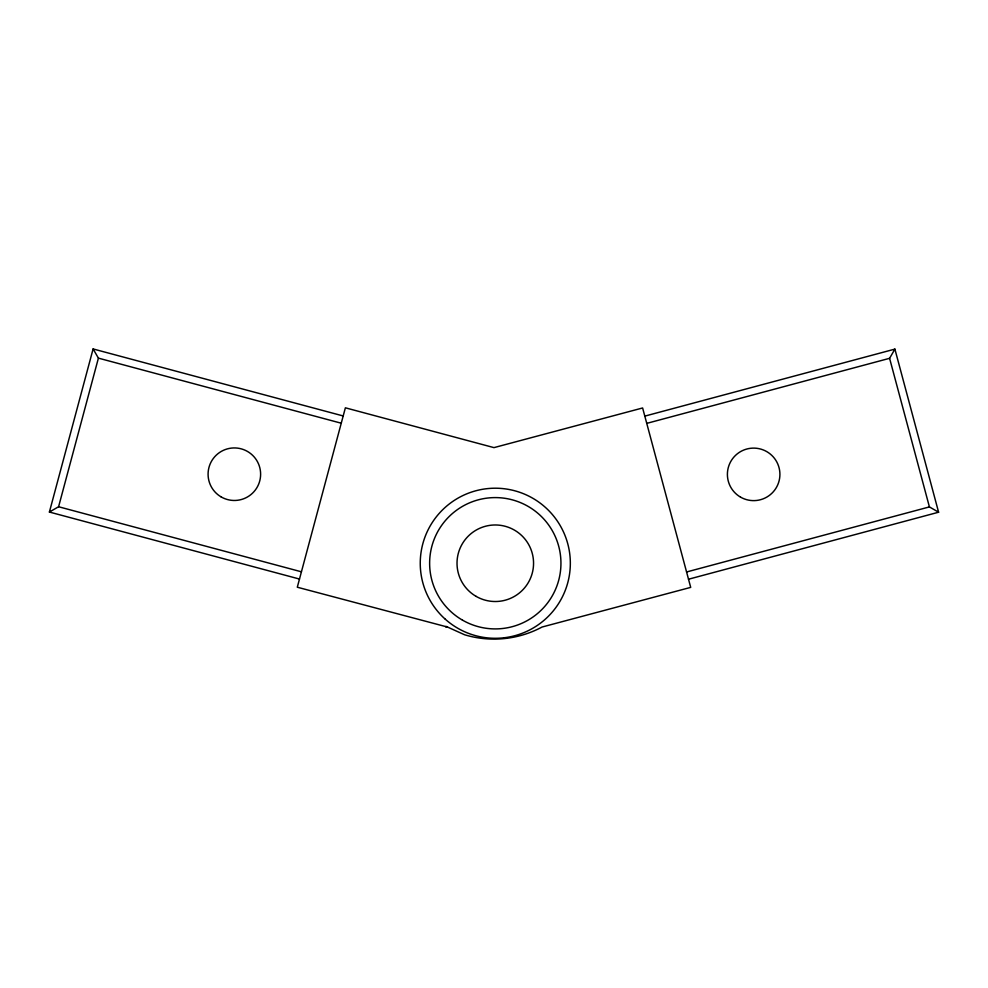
<?xml version="1.0" encoding="UTF-8"?>
<svg xmlns="http://www.w3.org/2000/svg" width="988" height="988" viewBox="0 0 988 988"><rect width="100%" height="100%" fill="white"/><g stroke="black" fill="none" stroke-linecap="round" stroke-linejoin="round"><path stroke-width="1.48" d="M299.488 579.054L49.4 512.043L93.107 348.949L343.194 415.96M49.4 512.043L58.588 506.745L98.405 358.138L93.107 348.949M445.909 627.034L446.07 626.404L464.545 634.753A101.776 101.776 0 0 0 542.054 627.034L690.698 587.378L642.62 407.97L493.975 447.626L345.38 407.809L297.302 587.218L447.453 627.034M646.757 423.37L889.595 358.311L894.893 349.11L938.6 512.216L688.513 579.227M644.806 416.121L894.893 349.11M686.574 571.978L929.412 506.906L938.6 512.216M98.405 358.138L341.243 423.21M58.588 506.745L301.426 571.805M889.595 358.311L929.412 506.906M221.213 496.952A26.268 26.268 0 0 0 260.622 474.203A26.268 26.268 0 0 0 221.213 451.454A26.268 26.268 0 0 0 221.213 496.952M740.518 497.112A26.268 26.268 0 0 0 779.915 474.364A26.268 26.268 0 0 0 740.518 451.627A26.268 26.268 0 0 0 740.518 497.112M462.458 620.118A65.665 65.665 0 0 0 560.949 563.246A65.665 65.665 0 0 0 462.458 506.387A65.665 65.665 0 0 0 462.458 620.118M476.154 596.394A38.273 38.273 0 0 0 533.557 563.246A38.273 38.273 0 0 0 476.154 530.099A38.273 38.273 0 0 0 476.154 596.394M445.316 619.241A75.051 75.051 0 0 0 568.767 578.523A75.051 75.051 0 0 0 471.77 491.987A75.051 75.051 0 0 0 445.316 619.241"/></g></svg>
